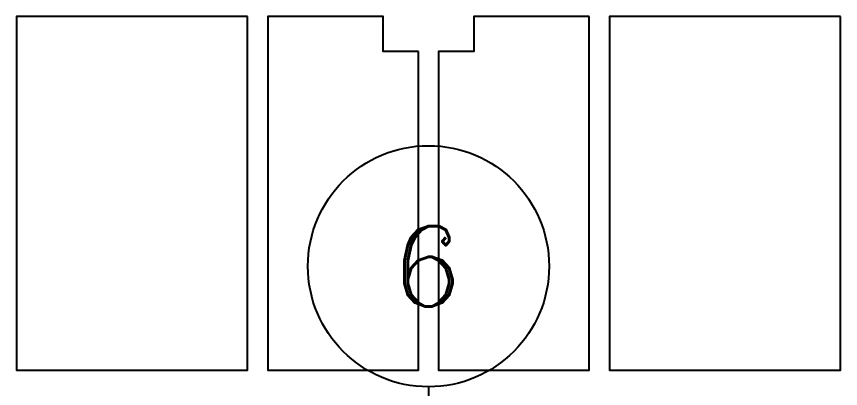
# Model space of a CAD drawing. Extents: x -960 to 27370, y -3283 to 11880.
# Drawn here: x 3910 to 4730, y 10283 to 10654 of the extents above; entities that cross this region are included whole.
import ezdxf
from ezdxf.enums import TextEntityAlignment as Align

# ---------------------------------------------------------------- set-up
doc = ezdxf.new("R2010")
doc.units = 0
doc.header["$LTSCALE"] = 100
doc.linetypes.add('X-S-FAB-L10$0$COL-CEN-LIN', pattern=[3.25, 2.5, -0.25, 0.25, -0.25])
for name, color, linetype in [('0-xref', 8, 'Continuous'), ('X-S-FAB-L10$0$0-DIM-TXT', 8, 'Continuous'), ('X-S-FAB-L10$0$0-MC', 8, 'Continuous'), ('X-S-FAB-L10$0$0-NC', 8, 'Continuous'), ('X-S-FAB-L10$0$A-BLOCK', 8, 'Continuous'), ('X-S-FAB-L10$0$BLOCK', 8, 'Continuous'), ('X-S-FAB-L10$0$CCL', 8, 'X-S-FAB-L10$0$COL-CEN-LIN'), ('X-S-FAB-L10$0$Steel Frame-188K', 8, 'Continuous')]:
    doc.layers.add(name, color=color, linetype=linetype)
doc.styles.add('X-S-FAB-L10$0$CHINA', font='simplex.shx', dxfattribs={"width": 0.75, "bigfont": 'chineset.shx'})
doc.styles.add('X-S-FAB-L10$0$COL-NUM', font='romanc')
doc.styles.add('X-S-FAB-L10$0$Standard', font='', dxfattribs={"width": 0.8})
doc.styles.add('X-S-FAB-L10$0$TG_NOTE_TEXT', font='simplex.shx', dxfattribs={"width": 0.75, "bigfont": 'chineset.shx'})
doc.styles.get('X-S-FAB-L10$0$Standard').set_extended_font_data('Microsoft JhengHei')

# ---------------------------------------------------------------- blocks, each defined once
blk = doc.blocks.new('X-S-FAB-L10$0$cn-y')
at = {"layer": 'X-S-FAB-L10$0$0-MC'}
blk.add_circle((-50, 0), 50, dxfattribs=at)
at = {"layer": 'X-S-FAB-L10$0$0-NC', "style": 'X-S-FAB-L10$0$COL-NUM'}
blk.add_attdef('GRID-Y', text='', height=50, dxfattribs=at).set_placement((-50, 0), align=Align.MIDDLE_CENTER)
blk = doc.blocks.new('X-S-FAB-L10$0$FAB2-L05')
at = {"layer": 'X-S-FAB-L10$0$CCL'}
blk.add_line((-21840, 11005), (-21840, 0), dxfattribs=at)
at = {"layer": 'X-S-FAB-L10$0$A-BLOCK'}
ref = blk.add_blockref('X-S-FAB-L10$0$cn-y', (-21720, 11125), dxfattribs=dict(at, xscale=2.399999999999997, yscale=2.399999999999997, zscale=2.399999999999997))
ref.add_attrib('GRID-Y', '6', dxfattribs={"layer": 'X-S-FAB-L10$0$0-NC', "height": 80, "style": 'X-S-FAB-L10$0$COL-NUM'}).set_placement((-21840, 11125), align=Align.MIDDLE_CENTER)
blk = doc.blocks.new('X-S-FAB-L10')
at = {"layer": 'X-S-FAB-L10$0$Steel Frame-188K'}
for points in [[(4140, 10653.606), (3910, 10653.606), (3910, 10301.564), (4140, 10301.564)], [(4310, 10618.606), (4275, 10618.606), (4275, 10653.606), (4160, 10653.606), (4160, 10301.564), (4310, 10301.564)], [(4480, 10653.606), (4365, 10653.606), (4365, 10618.606), (4330, 10618.606), (4330, 10301.564), (4480, 10301.564)], [(4730, 10653.606), (4500, 10653.606), (4500, 10301.564), (4730, 10301.564)]]:
    blk.add_lwpolyline(points, close=True, dxfattribs=at)
at = {"layer": 'X-S-FAB-L10$0$BLOCK'}
blk.add_blockref('X-S-FAB-L10$0$FAB2-L05', (26160, -720), dxfattribs=at)
at = {"style": 'X-S-FAB-L10$0$TG_NOTE_TEXT', "width": 0.5, "flags": 1}
for p in [(7463.301, 9020), (18268.251, 8649), (11197.77, 4800.167), (16485.801, 4800.167), (25420.27, 2635), (13360, 320.001, 0), (7463.301, -33.333)]:
    blk.add_attdef('WH', text='', height=20, dxfattribs=at).set_placement(p, align=Align.BOTTOM_LEFT)
at = {"width": 0.5}
for style, p in [('X-S-FAB-L10$0$TG_NOTE_TEXT', (7585, 9020)), ('X-S-FAB-L10$0$TG_NOTE_TEXT', (18389.95, 8649)), ('X-S-FAB-L10$0$TG_NOTE_TEXT', (11117.5, 4813.5)), ('X-S-FAB-L10$0$TG_NOTE_TEXT', (16607.5, 4813.5)), ('X-S-FAB-L10$0$TG_NOTE_TEXT', (25350, 2635)), ('X-S-FAB-L10$0$Standard', (13129.375, 325.001, 0)), ('X-S-FAB-L10$0$TG_NOTE_TEXT', (7585, -20))]:
    blk.add_attdef('DESC', text='', height=10, dxfattribs=dict(at, style=style)).set_placement(p, align=Align.BOTTOM_LEFT)
for tag, style, p in [('TYPE', 'X-S-FAB-L10$0$TG_NOTE_TEXT', (7619.286, 9020)), ('NO', 'X-S-FAB-L10$0$TG_NOTE_TEXT', (7650.095, 9020)), ('TYPE', 'X-S-FAB-L10$0$TG_NOTE_TEXT', (18424.236, 8649)), ('NO', 'X-S-FAB-L10$0$TG_NOTE_TEXT', (18455.045, 8649)), ('NO', 'X-S-FAB-L10$0$TG_NOTE_TEXT', (11088.595, 4813.5)), ('TYPE', 'X-S-FAB-L10$0$TG_NOTE_TEXT', (11151.786, 4813.5)), ('TYPE', 'X-S-FAB-L10$0$TG_NOTE_TEXT', (16641.786, 4813.5)), ('NO', 'X-S-FAB-L10$0$TG_NOTE_TEXT', (16672.595, 4813.5)), ('NO', 'X-S-FAB-L10$0$TG_NOTE_TEXT', (25313, 2635)), ('TYPE', 'X-S-FAB-L10$0$TG_NOTE_TEXT', (25350, 2635)), ('NO', 'X-S-FAB-L10$0$Standard', (13100, 320.001, 0)), ('TYPE', 'X-S-FAB-L10$0$Standard', (13129.375, 320.001, 0)), ('TYPE', 'X-S-FAB-L10$0$TG_NOTE_TEXT', (7619.286, -20)), ('NO', 'X-S-FAB-L10$0$TG_NOTE_TEXT', (7650.095, -20))]:
    blk.add_attdef(tag, text='', height=10, dxfattribs=dict(at, style=style)).set_placement(p, align=Align.BOTTOM_RIGHT)
at = {"style": 'X-S-FAB-L10$0$TG_NOTE_TEXT', "width": 0.5, "flags": 1}
for rotation, p in [(180, (43, 7480)), (180, (943, 7480)), (90, (24310, 3717.77)), (270, (17080, 1711.699))]:
    blk.add_attdef('WH', text='', height=20, rotation=rotation, dxfattribs=at).set_placement(p, align=Align.BOTTOM_LEFT)
at = {"width": 0.5}
for rotation, style, p in [(180, 'X-S-FAB-L10$0$Standard', (317.625, 7480)), (180, 'X-S-FAB-L10$0$Standard', (1217.625, 7480)), (90, 'X-S-FAB-L10$0$TG_NOTE_TEXT', (24310, 3647.5)), (270, 'X-S-FAB-L10$0$TG_NOTE_TEXT', (17080, 1605))]:
    blk.add_attdef('DESC', text='', height=10, rotation=rotation, dxfattribs=dict(at, style=style)).set_placement(p, align=Align.BOTTOM_LEFT)
for tag, rotation, style, p in [('TYPE', 180, 'X-S-FAB-L10$0$Standard', (317.625, 7480)), ('NO', 180, 'X-S-FAB-L10$0$Standard', (347, 7480)), ('TYPE', 180, 'X-S-FAB-L10$0$Standard', (1217.625, 7480)), ('NO', 180, 'X-S-FAB-L10$0$Standard', (1247, 7480)), ('TYPE', 90, 'X-S-FAB-L10$0$TG_NOTE_TEXT', (24310, 3647.5)), ('NO', 90, 'X-S-FAB-L10$0$TG_NOTE_TEXT', (24310, 3610.5)), ('TYPE', 270, 'X-S-FAB-L10$0$TG_NOTE_TEXT', (17080, 1605)), ('NO', 270, 'X-S-FAB-L10$0$TG_NOTE_TEXT', (17080, 1573))]:
    blk.add_attdef(tag, text='', height=10, rotation=rotation, dxfattribs=dict(at, style=style)).set_placement(p, align=Align.BOTTOM_RIGHT)
at = {"layer": 'X-S-FAB-L10$0$0-DIM-TXT', "style": 'X-S-FAB-L10$0$CHINA', "width": 0.75}
for p in [(667.414, 7855.1, -2689.4), (22627.353, 6728.814), (25644.722, 6728.814), (24778.787, 5569.051), (1118.252, 4980), (417.801, 4594.623), (23874.84, 4355), (22927.43, 4330.122), (23749.869, 3901.367), (417.801, 3765.236), (1118.252, 3730), (417.801, 3115.79), (536.882, 2227.832), (16908.994, 1782.652), (888.445, 880.466), (16977.43, 750), (18878.841, 750), (25641.221, 553.233), (21364.03, 526.894)]:
    blk.add_attdef('HIG', text='', height=80, dxfattribs=at).set_placement(p, align=Align.MIDDLE_LEFT)

msp = doc.modelspace()

# ---------------------------------------------------------------- block references
at = {"layer": '0-xref'}
msp.add_blockref('X-S-FAB-L10', (0, 0), dxfattribs=at)

doc.saveas('drawing.dxf')
